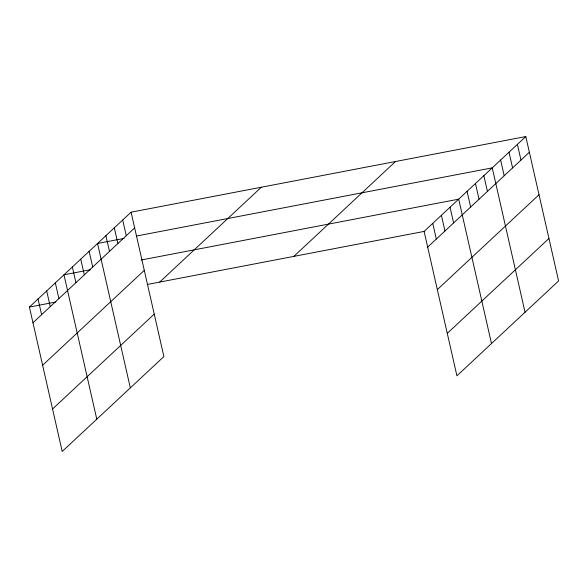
<?xml version="1.0" encoding="UTF-8"?>
<svg xmlns="http://www.w3.org/2000/svg" width="588" height="588" viewBox="0 0 588 588"><rect width="100%" height="100%" fill="white"/><g stroke="black" fill="none" stroke-linecap="round" stroke-linejoin="round"><path stroke-width="0.88" d="M131.08 212.187L163.883 356.578L62.203 451.452L29.4 307.061L131.08 212.187L525.797 136.548L558.6 280.939L456.92 375.813L424.117 231.422L525.797 136.548M32.972 322.768L134.645 227.894M42.615 365.229L144.295 270.355M159.657 282.1L261.337 187.227M52.56 408.983L154.24 314.11M293.86 256.383L395.54 161.509M427.682 247.129L529.362 152.255M437.332 289.597L539.012 194.724M447.27 333.352L548.949 238.478M124.105 238.397L97.527 243.491L130.33 387.889M136.512 236.023L492.237 167.859L525.047 312.25M90.552 269.708L63.974 274.802L96.777 419.193M141.061 260.028L458.684 199.163L491.495 343.561M29.4 307.061L55.985 301.967M147.25 284.474L424.117 231.422M517.403 144.376L520.975 160.083M509.017 152.204L512.589 167.911M500.631 160.032L504.195 175.738M483.85 175.68L487.423 191.387M475.464 183.507L479.029 199.214M467.078 191.335L470.643 207.042M450.04 207.226L453.613 222.933M441.404 215.296L444.969 231.003M432.761 223.359L436.325 239.066M122.694 220.008L126.258 235.722M114.3 227.835L117.872 243.542M105.913 235.663L109.478 251.37M89.133 251.319L92.706 267.026M80.747 259.146L84.319 274.853M72.361 266.974L75.925 282.681M55.331 282.865L58.896 298.572M46.687 290.928L50.252 306.635M38.044 298.991L41.608 314.698"/></g></svg>
